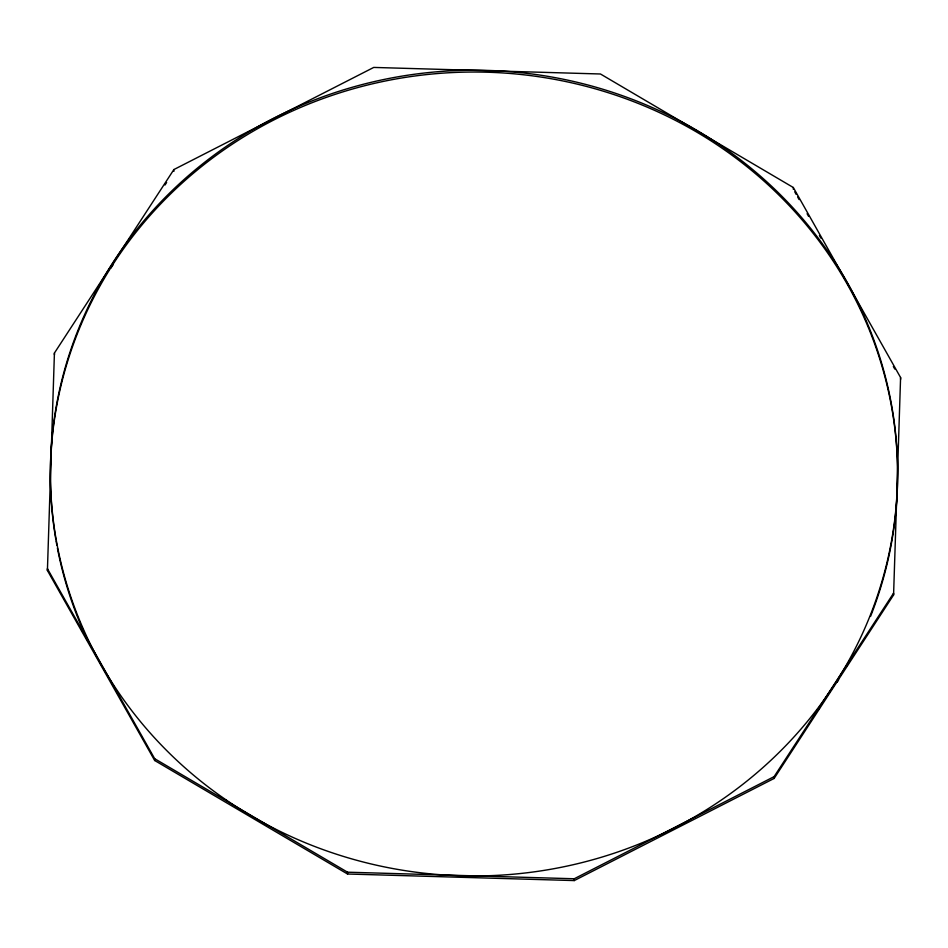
<?xml version="1.0" encoding="UTF-8"?>
<svg xmlns="http://www.w3.org/2000/svg" width="948" height="948" viewBox="0 0 948 948"><rect width="100%" height="100%" fill="white"/><g stroke="black" fill="none" stroke-linecap="round" stroke-linejoin="round"><path stroke-width="1.42" d="M900.588 377.529L893.573 594.977L774.125 778.438L574.263 880.574L347.537 874.009L154.69 760.497L47.412 570.471L54.427 353.023L173.875 169.562L373.737 67.427L600.463 73.991L793.31 187.503L900.588 377.529L900.6 379.342M110.928 268.059L113.345 264.338M164.999 185.002L166.623 182.526M47.412 570.471L47.4 568.658L154.678 758.696L347.525 872.196L574.251 878.76L774.113 776.637L893.561 593.175L893.573 594.977M794.768 191.875L796.213 194.447M797.671 197.006L799.117 199.578M807.092 213.703L808.537 216.274M819.416 235.531L820.861 238.102M860.002 307.436L861.459 310.008M893.348 366.497L894.805 369.068M793.31 187.503L793.322 189.304M774.113 776.637L774.125 778.438M574.251 878.76L574.263 880.574M347.525 872.196L347.537 874.009M173.875 169.562L173.887 171.363M154.678 758.696L154.69 760.497M54.427 353.023L54.439 354.825M55.849 539.554A423.614 402.876 -0.3 0 1 516.02 73.991A423.614 402.876 -0.3 0 1 870.56 616.39M848.46 663.09A423.614 402.876 -0.3 0 1 847.002 665.686M838.625 679.799A423.614 402.876 -0.3 0 1 837.048 682.323M820.257 706.829A423.614 402.876 -0.3 0 1 817.603 710.372M87.631 640.267A423.614 402.876 -0.3 0 1 57.413 548.134M56.868 545.278A423.614 402.876 -0.3 0 1 56.098 540.988M226.228 799.994A423.614 402.876 -0.3 0 0 895.445 513.567A423.614 402.876 -0.3 0 0 300.315 105.726A423.614 402.876 -0.3 0 0 226.228 799.994"/></g></svg>
